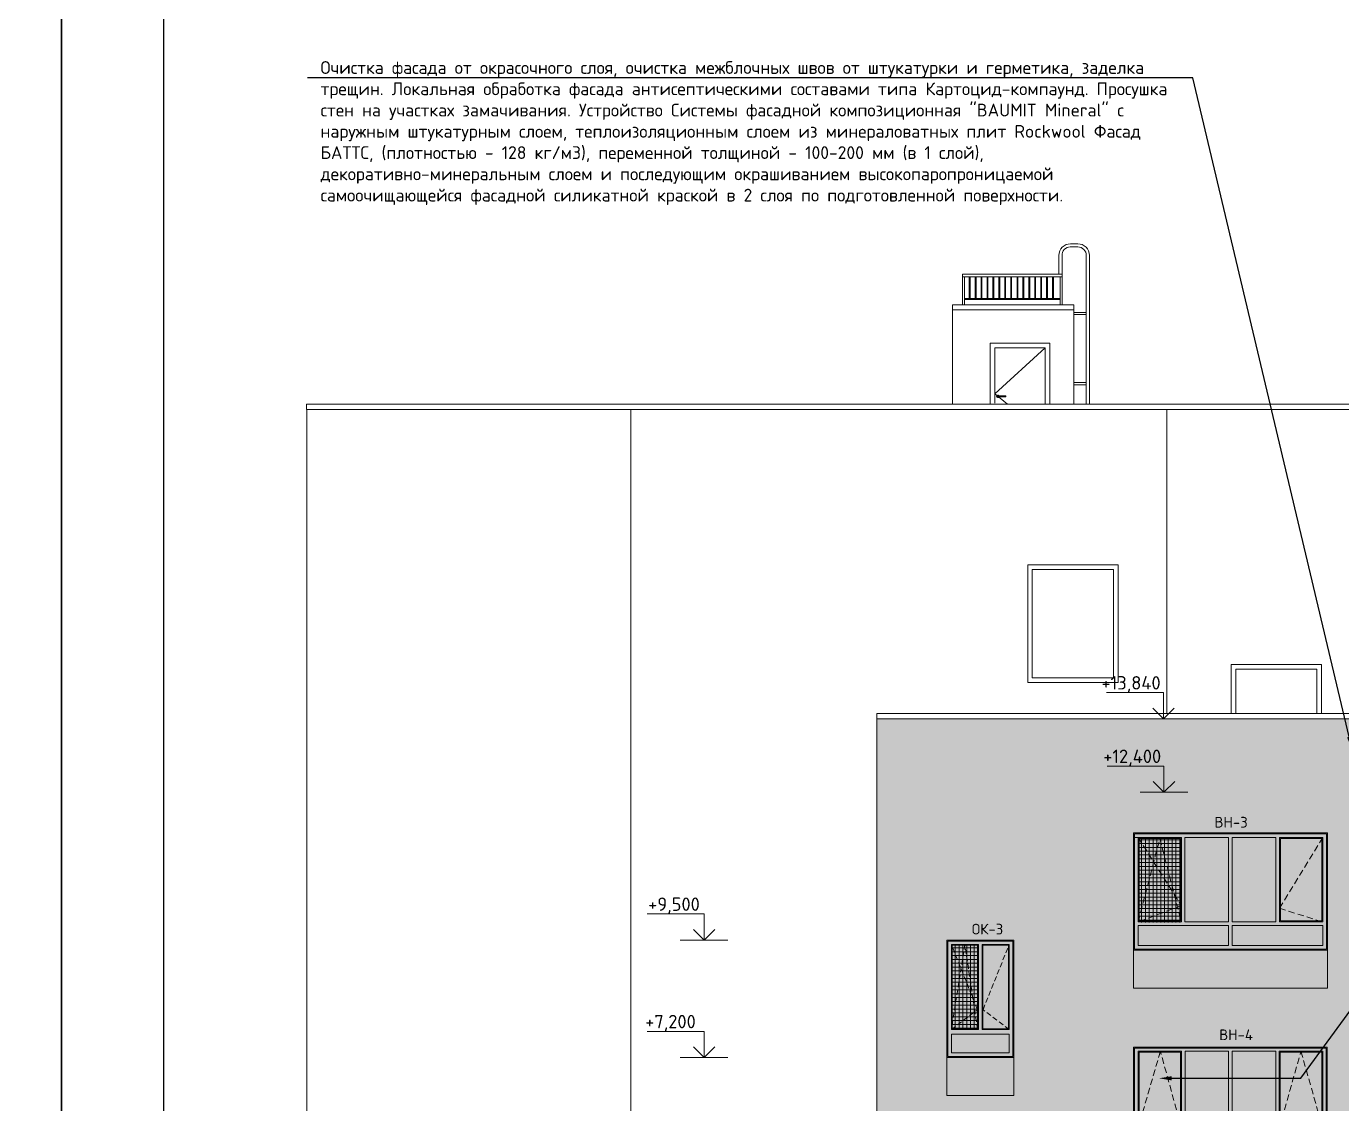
# Model space of a CAD drawing. Header units: millimetres. Extents: x -136099598 to 9192475, y 0 to 779331.
# Drawn here: x -246360 to -220573, y 294847 to 315960 of the extents above; entities that cross this region are included whole.
import ezdxf
from ezdxf import colors
from ezdxf.entities.mleader import LeaderData, LeaderLine
from ezdxf.math import Vec2, Vec3

# ---------------------------------------------------------------- set-up
doc = ezdxf.new("R2010")
doc.units = ezdxf.units.MM
doc.header["$MEASUREMENT"] = 0
doc.linetypes.add('01_base$0$DASHED2', pattern=[0.375, 0.25, -0.125])
doc.linetypes.add('ADSK_Штриховая_ш2 п1', pattern=[3, 2, -1])
doc.layers.get('0').update_dxf_attribs({"color": 250, "lineweight": 9})
for name, color, linetype, lineweight, true_color in [('!_Окно_00_Штрих_Стекло', 7, 'Continuous', 0, 0x737373), ('RAL 100 6030', 7, 'Continuous', 0, 0x989057), ('RAL 7016', 7, 'Continuous', 0, 0x383e42), ('RAL 90 10', 7, 'Continuous', 0, 0xf1ece1)]:
    doc.layers.add(name, color=color, linetype=linetype, lineweight=lineweight, true_color=true_color)
for name, color, linetype in [('_RAMKA', 7, 'Continuous'), ('PDF _0', 7, 'Continuous'), ('PDF _PDF _0', 7, 'Continuous'), ('PDF _Текст', 7, 'Continuous')]:
    doc.layers.add(name, color=color, linetype=linetype)
for name, color, linetype, lineweight in [('АР-Выноски', 5, 'Continuous', 5), ('Подвал', 250, 'ADSK_Штриховая_ш2 п1', 30), ('СТЕНЫ кирпич ЛИДЕР', 250, 'Continuous', 15)]:
    doc.layers.add(name, color=color, linetype=linetype, lineweight=lineweight)
doc.styles.add('ICOCPEUR', font='isocpeur.ttf')
doc.styles.add('PDF ISOCPEUR', font='isocpeur.ttf')

# ---------------------------------------------------------------- blocks, each defined once
blk = doc.blocks.new('A$Cc0e490f6')
at = {"layer": '!_Окно_00_Штрих_Стекло'}
h = blk.add_hatch(color=256, dxfattribs=at)
h.dxf.hatch_style = 1
h.set_gradient(color1=(70, 92, 124), color2=(219, 225, 235), name='CURVED')
h.paths.add_polyline_path([(2271, -2358), (2273, 3983), (-1349, 3983), (-1349, -2358)])
at = {"layer": 'PDF _PDF _0', "lineweight": 0, "true_color": 0x636466}
h = blk.add_hatch(dxfattribs=at)
h.set_pattern_fill('ANSI37', color=251, scale=600, angle=135)
h.paths.add_polyline_path([(-514, -2337), (-514, -867), (-1326, -868), (-1326, -2338)])
at = {"layer": 'RAL 7016', "ltscale": 100, "transparency": 33554687}
h = blk.add_hatch(color=256, dxfattribs=at)
h.dxf.hatch_style = 1
h.paths.add_polyline_path([(2361, 4062), (-1439, 4062), (-1439, -2438), (2361, -2438)])
h.paths.add_polyline_path([(2272, 3983), (2271, -2358), (-1349, -2358), (-1349, 3983)], flags=16)
h = blk.add_hatch(color=256, dxfattribs=at)
h.dxf.hatch_style = 1
h.paths.add_polyline_path([(-496, 3983), (-1349, 3983), (-1349, 2473), (-496, 2473)])
h.paths.add_polyline_path([(-516, 3963), (-516, 2493), (-1329, 2493), (-1329, 3963)], flags=16)
h.paths.add_polyline_path([(-1091, 3733), (-1099, 3733)], flags=0)
h = blk.add_hatch(color=256, dxfattribs=at)
h.dxf.hatch_style = 1
h.paths.add_polyline_path([(-426, -2358), (-426, 3983), (-496, 3983), (-496, -2358)])
h = blk.add_hatch(color=256, dxfattribs=at)
h.dxf.hatch_style = 1
h.paths.add_polyline_path([(496, -2358), (496, 3983), (426, 3983), (426, -2358)])
h = blk.add_hatch(color=256, dxfattribs=at)
h.dxf.hatch_style = 1
h.paths.add_polyline_path([(1419, -2358), (1419, 3983), (1349, 3983), (1349, -2358)])
h = blk.add_hatch(color=256, dxfattribs=at)
h.dxf.hatch_style = 1
h.paths.add_polyline_path([(2271, 3983), (1419, 3983), (1419, 2473), (2271, 2473)])
h.paths.add_polyline_path([(2251, 3963), (2251, 2493), (1439, 2493), (1439, 3963)], flags=16)
h.paths.add_polyline_path([(1676, 3733), (1669, 3733)], flags=0)
h = blk.add_hatch(color=256, dxfattribs=at)
h.dxf.hatch_style = 1
h.paths.add_polyline_path([(2272, 2472), (-1347, 2473), (-1347, 2403), (2272, 2403)])
h = blk.add_hatch(color=256, dxfattribs=at)
h.dxf.hatch_style = 1
h.paths.add_polyline_path([(2270, 847), (-1349, 848), (-1349, 778), (2270, 778)])
h = blk.add_hatch(color=256, dxfattribs=at)
h.dxf.hatch_style = 1
h.paths.add_polyline_path([(2270, -779), (-1349, -778), (-1349, -848), (2270, -848)])
h = blk.add_hatch(color=256, dxfattribs=at)
h.dxf.hatch_style = 1
h.paths.add_polyline_path([(-496, -848), (-1349, -848), (-1349, -2358), (-496, -2358)])
h.paths.add_polyline_path([(-516, -868), (-516, -2338), (-1329, -2338), (-1329, -868)], flags=16)
h.paths.add_polyline_path([(-1091, -1098), (-1099, -1098)], flags=0)
h = blk.add_hatch(color=256, dxfattribs=at)
h.dxf.hatch_style = 1
h.paths.add_polyline_path([(2271, -848), (1419, -848), (1419, -2358), (2271, -2358)])
h.paths.add_polyline_path([(2251, -868), (2251, -2338), (1439, -2338), (1439, -868)], flags=16)
h.paths.add_polyline_path([(1676, -1098), (1669, -1098)], flags=0)
at = {"linetype": '01_base$0$DASHED2', "ltscale": 500}
for points in [[(-496, 2473), (-912, 3983), (-1349, 2473)], [(1419, 2473), (1845, 3983), (2271, 2473)], [(-1349, -848), (-426, -1749), (-1349, -2358), (-922, -868), (-496, -2358)], [(2271, -848), (1419, -1750), (2259, -2331)]]:
    blk.add_lwpolyline(points, dxfattribs=at)
at = {"layer": 'PDF _0', "lineweight": 0}
for points in [[(-1439, 4062), (2361, 4062), (2361, -2438), (-1439, -2438)], [(-1439, 4062), (2361, 4062), (2361, -2438), (-1439, -2438)], [(-1419, 4043), (2341, 4043), (2341, -2418), (-1419, -2418)], [(-496, 2473), (-1349, 2473), (-1349, 3983), (-496, 3983)], [(-1329, 2493), (-516, 2493), (-516, 3963), (-1329, 3963)], [(426, 2473), (-426, 2473), (-426, 3983), (426, 3983)], [(1349, 2473), (496, 2473), (496, 3983), (1349, 3983)], [(2271, 2473), (1419, 2473), (1419, 3983), (2271, 3983)], [(2251, 2493), (1439, 2493), (1439, 3963), (2251, 3963)], [(-496, 848), (-1347, 848), (-1347, 2403), (-496, 2403)], [(426, 848), (426, 2403), (-426, 2403), (-426, 848)], [(496, 848), (496, 2403), (1349, 2403), (1349, 848)], [(1419, 848), (2271, 848), (2271, 2403), (1419, 2403)], [(-496, 778), (-1349, 778), (-1349, -778), (-496, -778)], [(426, 778), (426, -778), (-426, -778), (-426, 778)], [(496, 778), (496, -778), (1349, -778), (1349, 778)], [(1419, 778), (2272, 776), (2272, -779), (1419, -778)], [(-496, -848), (-1349, -848), (-1349, -2358), (-496, -2358)], [(-1329, -2338), (-516, -2338), (-516, -868), (-1329, -868)], [(426, -848), (-426, -848), (-426, -2358), (426, -2358)], [(1349, -848), (496, -848), (496, -2358), (1349, -2358)], [(1419, -2358), (2271, -2358), (2271, -848), (1419, -848)], [(1439, -2338), (2251, -2338), (2251, -868), (1439, -868)]]:
    blk.add_lwpolyline(points, close=True, dxfattribs=at)
at = {"layer": 'PDF _Текст', "lineweight": 0, "insert": (241, 4200), "char_height": 210, "attachment_point": 7, "style": 'PDF ISOCPEUR'}
blk.add_mtext('ВН-4', dxfattribs=at)
blk = doc.blocks.new('A$C316aa93d')
at = {"layer": '!_Окно_00_Штрих_Стекло'}
h = blk.add_hatch(color=256, dxfattribs=at)
h.dxf.hatch_style = 1
h.set_gradient(color1=(70, 92, 124), color2=(219, 225, 235), name='CURVED')
h.paths.add_polyline_path([(548, -2208), (550, -70), (-3072, -70), (-3072, -2208)])
at = {"layer": 'PDF _PDF _0', "lineweight": 0, "true_color": 0x636466}
h = blk.add_hatch(dxfattribs=at)
h.set_pattern_fill('ANSI37', color=251, scale=600, angle=135)
h.set_pattern_definition([(180, (-21.74, 20.51), (-7e-15, -75), []), (270, (-21.74, 20.51), (75, -1e-14), [])])
h.paths.add_polyline_path([(-2224, -1734), (-2224, -69), (-3072, -71), (-3072, -1735)])
at = {"layer": 'RAL 7016', "ltscale": 100, "transparency": 33554687}
h = blk.add_hatch(color=256, dxfattribs=at)
h.dxf.hatch_style = 1
h.paths.add_polyline_path([(638, 20), (-3162, 20), (-3162, -2278), (638, -2278)])
h.paths.add_polyline_path([(548, -70), (548, -2188), (-3072, -2188), (-3072, -70)], flags=16)
h = blk.add_hatch(color=256, dxfattribs=at)
h.dxf.hatch_style = 1
h.paths.add_polyline_path([(-2154, -1778), (-2154, -60), (-2224, -60), (-2224, -1778)])
h = blk.add_hatch(color=256, dxfattribs=at)
h.dxf.hatch_style = 1
h.paths.add_polyline_path([(-1227, -2188), (-1227, -70), (-1297, -70), (-1297, -2188)])
h = blk.add_hatch(color=256, dxfattribs=at)
h.dxf.hatch_style = 1
h.paths.add_polyline_path([(-301, -1778), (-301, -60), (-371, -60), (-371, -1778)])
h = blk.add_hatch(color=256, dxfattribs=at)
h.dxf.hatch_style = 1
h.paths.add_polyline_path([(548, -1726), (-3072, -1726), (-3072, -1798), (548, -1798)])
at = {"ltscale": 150}
blk.add_line((-3072, -70), (-3142, -70), dxfattribs=at)
at = {"linetype": '01_base$0$DASHED2', "ltscale": 500}
for points in [[(-3072, -70), (-2224, -1404), (-3072, -1726), (-2646, -90), (-2224, -1726)], [(548, -70), (-301, -1456), (548, -1726)]]:
    blk.add_lwpolyline(points, dxfattribs=at)
at = {"layer": 'PDF _0', "lineweight": 0}
for points in [[(-3162, 20), (638, 20), (638, -2278), (-3162, -2278)], [(-3162, 20), (638, 20), (638, -2278), (-3162, -2278)], [(-3142, 0), (618, 0), (618, -2258), (-3142, -2258)], [(-2224, -1726), (-3072, -1726), (-3072, -70), (-2224, -70)], [(-3052, -1706), (-2244, -1706), (-2244, -90), (-3052, -90)], [(-1297, -1726), (-2154, -1726), (-2154, -70), (-1297, -70)], [(-371, -1726), (-1227, -1726), (-1227, -70), (-371, -70)], [(548, -1726), (-301, -1726), (-301, -70), (548, -70)], [(528, -1706), (-281, -1706), (-281, -90), (528, -90)], [(-1297, -1798), (-3072, -1798), (-3072, -2188), (-1297, -2188)], [(-1227, -2188), (548, -2188), (548, -1798), (-1227, -1798)]]:
    blk.add_lwpolyline(points, close=True, dxfattribs=at)
at = {"layer": 'PDF _Текст', "lineweight": 0, "insert": (-1576, 124), "char_height": 210, "attachment_point": 7, "style": 'PDF ISOCPEUR'}
blk.add_mtext('ВН-3', dxfattribs=at)
blk = doc.blocks.new('A$Cb9b29b39')
at = {"layer": '!_Окно_00_Штрих_Стекло'}
h = blk.add_hatch(color=256, dxfattribs=at)
h.dxf.hatch_style = 1
h.set_gradient(color1=(70, 92, 124), color2=(219, 225, 235), name='CURVED')
h.paths.add_polyline_path([(105, 2196), (601, 2196), (601, 564), (105, 564)])
h.paths.add_polyline_path([(1208, 2196), (707, 2195), (707, 563), (1208, 564)])
h.paths.add_polyline_path([(90, 460), (1222, 458), (1221, 89), (90, 91)])
at = {"layer": 'PDF _PDF _0', "lineweight": 0, "true_color": 0x636466}
h = blk.add_hatch(dxfattribs=at)
h.set_pattern_fill('ANSI37', color=251, scale=600, angle=135)
h.paths.add_polyline_path([(601, 564), (601, 2197), (105, 2196), (105, 563)])
at = {"layer": 'RAL 7016'}
h = blk.add_hatch(color=256, dxfattribs=at)
h.dxf.hatch_style = 1
h.paths.add_polyline_path([(1312, 2301), (0, 2301), (0, 0), (1312, 0)])
h.paths.add_polyline_path([(707, 2196), (1207, 2196), (1208, 564), (707, 563)], flags=16)
h.paths.add_polyline_path([(601, 2196), (601, 564), (105, 564), (105, 2196)], flags=16)
h.paths.add_polyline_path([(1222, 458), (1222, 89), (90, 91), (90, 460)], flags=16)
at = {"layer": 'PDF _0', "linetype": 'ADSK_Штриховая_ш2 п1', "lineweight": 0, "ltscale": 50}
for points in [[(601, 548), (355, 2213), (89, 548), (601, 935), (89, 2213)], [(711, 548), (969, 548), (1223, 548), (711, 935), (1223, 2213)]]:
    blk.add_lwpolyline(points, dxfattribs=at)
at = {"layer": 'PDF _PDF _0', "lineweight": 0}
for points in [[(0, 0), (1312, 0), (1312, 2301), (0, 2301)], [(20, 18), (1292, 18), (1292, 2281), (20, 2281)], [(89, 548), (621, 548), (621, 2213), (89, 2213)], [(105, 563), (601, 564), (601, 2197), (105, 2196)], [(1223, 548), (691, 548), (691, 2213), (1223, 2213)], [(707, 563), (1208, 564), (1208, 2197), (707, 2196)], [(1222, 88), (90, 92), (90, 459), (1222, 459)]]:
    blk.add_lwpolyline(points, close=True, dxfattribs=at)
at = {"layer": 'PDF _Текст', "lineweight": 0, "insert": (490, 2409), "char_height": 210, "attachment_point": 7, "style": 'PDF ISOCPEUR'}
blk.add_mtext('ОК-3', dxfattribs=at)
blk = doc.blocks.new('A$C903fc4ac')
at = {"layer": 'RAL 100 6030'}
h = blk.add_hatch(color=256, dxfattribs=at)
h.dxf.hatch_style = 1
h.paths.add_polyline_path([(3800, 0), (0, 0), (0, -748), (3800, -748)])
at = {"layer": 'СТЕНЫ кирпич ЛИДЕР', "ltscale": 100}
blk.add_lwpolyline([(0, 0), (3800, 0), (3800, -748), (0, -748)], close=True, dxfattribs=at)
blk = doc.blocks.new('A$C3735e77a')
at = {"layer": 'RAL 100 6030'}
h = blk.add_hatch(color=256, dxfattribs=at)
h.dxf.hatch_style = 1
h.paths.add_polyline_path([(1312, 0), (0, 0), (0, -748), (1312, -748)])
at = {"layer": 'СТЕНЫ кирпич ЛИДЕР', "ltscale": 100}
blk.add_lwpolyline([(0, 0), (1312, 0), (1312, -748), (0, -748)], close=True, dxfattribs=at)

msp = doc.modelspace()

# ---------------------------------------------------------------- hatches: boundary and pattern name
at = {"layer": 'RAL 90 10', "ltscale": 100, "transparency": 33554687}
h = msp.add_hatch(color=256, dxfattribs=at)
h.dxf.hatch_style = 1
h.paths.add_polyline_path([(-203674.5, 302392), (-229684.5, 302392), (-229684.5, 288553.6), (-205884.5, 288553.6), (-205884.5, 293251.2), (-203674.5, 293251.2)])

# ---------------------------------------------------------------- linework, layer by layer
at = {"color": 9, "lineweight": 13, "ltscale": 150}
for p, q in [((-227170.4, 311104.4), (-227733.9, 311104.4)), ((-226051.9, 311053.8), (-226051.9, 311104.3)), ((-225580.1, 310354.7, 0), (-225821.4, 310354.7, 0)), ((-225580.1, 310314.7, 0), (-225821.4, 310314.7, 0)), ((-225580.1, 308977.1, 0), (-225821.3, 308977.1, 0)), ((-225580.1, 308937.1, 0), (-225821.3, 308937.1, 0)), ((-227315.7, 308720.8, 0), (-227165.7, 308720.8, 0)), ((-227315.7, 308700.8, 0), (-227165.7, 308700.8, 0)), ((-240861.4, 286962.3, 0), (-240861.2, 308453.6, 0)), ((-234509.2, 286957.2, 0), (-234508.9, 308453.6, 0)), ((-223999.6, 302491.9, 0), (-223999.6, 308453.6, 0))]:
    msp.add_line(p, q, dxfattribs=at)
at = {"color": 9, "lineweight": 13, "ltscale": 150, "elevation": 0}
for points in [[(-225520.1, 308553.5), (-225520.1, 311469.3, 0.428318), (-225748.1, 311697.3), (-225888.1, 311697.3, 0.4282879), (-226116.2, 311469.3), (-226116.2, 311100.3)], [(-225580.1, 308553.5), (-225580.1, 311470.1, 0.4229742), (-225742.8, 311637.3), (-225893.5, 311637.3, 0.4296737), (-226056.2, 311466), (-226056.2, 311100.3)]]:
    msp.add_lwpolyline(points, format="xyb", dxfattribs=at)
at = {"color": 9, "lineweight": 13, "ltscale": 150}
for points in [[(-228006, 311053.5), (-228005.9, 311103.5)], [(-226334.8, 311053.8), (-228006, 311053.5)], [(-227968, 310503.6), (-227968, 311053.5), (-228006, 311053.5), (-228006, 310503.6), (-227968, 310503.6)], [(-226334.8, 311104.3), (-228005.9, 311104.6)], [(-227873, 310628.4), (-227873, 311053.2)], [(-227857, 311053.2), (-227857, 310628.4), (-227857, 310628.4)], [(-227757, 310628.4), (-227757, 311053.2)], [(-227741, 311053.2), (-227741, 310628.4), (-227741, 310628.4)], [(-227641, 310628.4), (-227641, 311053.2)], [(-227625, 311053.2), (-227625, 310628.4), (-227625, 310628.4)], [(-227525, 310628.4), (-227525, 311053.2)], [(-227509, 311053.2), (-227509, 310628.4), (-227509, 310628.4)], [(-227409, 310628.4), (-227409, 311053.2)], [(-227393, 311053.2), (-227393, 310628.4), (-227393, 310628.4)], [(-227293, 310628.4), (-227293, 311053.2)], [(-227277, 311053.2), (-227277, 310628.4), (-227277, 310628.4)], [(-227177, 310628.4), (-227177, 311053.2)], [(-227161, 311053.2), (-227161, 310628.4), (-227161, 310628.4)], [(-227061, 310628.4), (-227061, 311053.2)], [(-227045, 311053.2), (-227045, 310628.4), (-227045, 310628.4)], [(-226937.5, 310628.9), (-226937.5, 311053.8)], [(-226921.5, 311053.8), (-226921.5, 310628.9), (-226921.5, 310628.9)], [(-226821.5, 310628.9), (-226821.5, 311053.8)], [(-226805.5, 311053.8), (-226805.5, 310628.9), (-226805.5, 310628.9)], [(-226705.5, 310628.9), (-226705.5, 311053.8)], [(-226689.5, 311053.8), (-226689.5, 310628.9), (-226689.5, 310628.9)], [(-226589.5, 310628.9), (-226589.5, 311053.8)], [(-226573.5, 311053.8), (-226573.5, 310628.9), (-226573.5, 310628.9)], [(-226473.5, 310628.9), (-226473.5, 311053.8)], [(-226457.5, 311053.8), (-226457.5, 310628.9), (-226457.5, 310628.9)], [(-226051.9, 311104.3), (-226372.8, 311104.6)], [(-226051.9, 311053.8), (-226372.8, 311053.5)], [(-226357.1, 310628.9), (-226357.1, 311053.8)], [(-226341.1, 311053.8), (-226341.1, 310628.9), (-226341.1, 310628.9)], [(-226239.9, 310628.4), (-226239.9, 311053.2)], [(-226223.9, 311053.2), (-226223.9, 310628.4), (-226223.9, 310628.4)], [(-226051.9, 310503.8), (-226051.9, 311053.8), (-226089.9, 311053.8), (-226089.9, 310503.8), (-226051.9, 310503.8)], [(-226051.9, 310503.6), (-226051.9, 311053.5), (-226089.9, 311053.5), (-226089.9, 310503.6), (-226051.9, 310503.6)], [(-226089.9, 310603.5), (-227968, 310603.5), (-227968, 310628.5), (-226089.9, 310628.5)], [(-222739.6, 302491.9), (-222739.6, 303454.4), (-220968.1, 303454.4), (-220968.1, 302491.9)], [(-222649.6, 302491.9), (-222649.6, 303364.4), (-221058.1, 303364.4), (-221058.1, 302491.9)]]:
    msp.add_lwpolyline(points, dxfattribs=at)
for points in [[(-228201, 310503.8), (-225821.9, 310503.8), (-225821.9, 310403.9), (-228201, 310403.9)], [(-228201, 308553.5), (-225821.4, 308553.5), (-225821.4, 310403.9), (-228201, 310403.9)], [(-240864.2, 308553.5), (-171925.4, 308553.5), (-171925.4, 308453.6), (-240864.2, 308453.6)]]:
    msp.add_lwpolyline(points, close=True, dxfattribs=at)
at = {"color": 9, "lineweight": 13, "ltscale": 150, "elevation": 0}
for points in [[(-227463.6, 308564.8), (-227463.6, 309752), (-226294, 309752), (-226294, 308564.8)], [(-227373.6, 308572.6), (-227373.6, 309662), (-226383.6, 309662), (-226383.6, 308564.8)], [(-226386.6, 309662), (-227373.6, 308757.8), (-227122.2, 308553.5)], [(-229684.5, 288553.6), (-229684.5, 302491.9), (-203674.5, 302491.9), (-203674.5, 304655.5), (-195334.5, 304655.5), (-195334.5, 302491.9), (-190514.4, 302491.9), (-190514.4, 304552.6), (-193194.5, 304552.6), (-193194.5, 302491.9), (-165334.5, 302491.9), (-165334.5, 288553.6)]]:
    msp.add_lwpolyline(points, dxfattribs=at)
for points in [[(-226728.1, 305404.4), (-224956.6, 305404.4), (-224956.6, 303103.6), (-226728.1, 303103.6)], [(-226638.1, 305314.4), (-225046.6, 305314.4), (-225046.6, 303193.6), (-226638.1, 303193.6)]]:
    msp.add_lwpolyline(points, close=True, dxfattribs=at)
at = {"ltscale": 150}
msp.add_lwpolyline([(-229684.5, 302491.9), (-203674.5, 302491.9), (-203674.5, 302392), (-229684.5, 302392)], close=True, dxfattribs=at)
at = {"color": 9, "lineweight": 13, "ltscale": 150}
msp.add_circle((-227315.7, 308712.9, 0), 19, dxfattribs=at)
for centre, radius, start, end in [((-227315.7, 308710.8, 0), 24, 24.62431, 335.37569), ((-227315.7, 308710.8, 0), 10, 90, 270), ((-227165.7, 308710.8, 0), 10, 270, 90)]:
    msp.add_arc(centre, radius, start, end, dxfattribs=at)
at = {"layer": '_RAMKA', "ltscale": 100}
for points in [[(-245672.6, 242529), (-245672.6, 326529), (-366572.1, 326529), (-366572.1, 242529)], [(-126872.6, 242529), (-126872.6, 326529), (-245672.6, 326529), (-245672.6, 242529)], [(-127372.6, 243029), (-127372.6, 326029), (-243672.6, 326029), (-243672.6, 243029)]]:
    msp.add_lwpolyline(points, close=True, dxfattribs=at)
at = {"layer": 'PDF _0', "lineweight": 0}
for p, q in [((-223601.2, 302392, -0.2), (-224536.2, 302392, -0.2)), ((-223590.4, 300952, -0.2), (-224525.4, 300952, -0.2)), ((-232605.5, 298054.1), (-233540.5, 298054.1)), ((-232605.5, 295753.3), (-233540.5, 295753.3))]:
    msp.add_line(p, q, dxfattribs=at)
at = {"layer": 'PDF _0', "lineweight": 0, "elevation": -0.2}
for points in [[(-225184.4, 302901.9), (-224068.7, 302901.9), (-224068.7, 302392), (-223855.3, 302600.9), (-224068.7, 302392), (-224277.6, 302600.9)], [(-225173.6, 301461.9), (-224057.9, 301461.9), (-224057.9, 300952), (-223844.5, 301160.9), (-224057.9, 300952), (-224266.8, 301160.9)]]:
    msp.add_lwpolyline(points, dxfattribs=at)
at = {"layer": 'PDF _0', "lineweight": 0}
for points in [[(-234188.7, 298564.1), (-233073, 298564.1), (-233073, 298054.1), (-232859.6, 298263.1), (-233073, 298054.1), (-233281.9, 298263.1)], [(-234188.7, 296263.3), (-233073, 296263.3), (-233073, 295753.3), (-232859.6, 295962.3), (-233073, 295753.3), (-233281.9, 295962.3)]]:
    msp.add_lwpolyline(points, dxfattribs=at)
at = {"layer": 'СТЕНЫ кирпич ЛИДЕР', "ltscale": 100}
for q in [(-229684.5, 286784.2), (-203674.5, 302392, -0.7)]:
    msp.add_line((-229684.5, 302392), q, dxfattribs=at)

# ---------------------------------------------------------------- block references
at = {"ltscale": 150}
for name, p in [('A$C316aa93d', (-221492, 300133.6)), ('A$C903fc4ac', (-224654.5, 297855.5)), ('A$Cc0e490f6', (-223215.8, 291891.6, -0.2)), ('A$C3735e77a', (-228314.5, 295753.3))]:
    msp.add_blockref(name, p, dxfattribs=at)
at = {"layer": 'Подвал', "ltscale": 150}
msp.add_blockref('A$Cb9b29b39', (-228314.5, 295753.3), dxfattribs=at)

# ---------------------------------------------------------------- texts
at = {"layer": 'PDF _0', "color": 18, "lineweight": 0, "true_color": 0x000000, "char_height": 262.49, "attachment_point": 9, "style": 'PDF ISOCPEUR'}
for s, insert in [('+13,840', (-224122.8, 302901.9, -0.2)), ('+12,400', (-224112, 301461.9, -0.2)), ('+9,500', (-233156.9, 298564.1)), ('+7,200', (-233236, 296263.3))]:
    msp.add_mtext(s, dxfattribs=dict(at, insert=insert))

# ---------------------------------------------------------------- leaders
at = {"layer": 'АР-Выноски'}
ml = msp.add_multileader_mtext('Standard', dxfattribs=at)
ml.set_content('\\A1;Очистка фасада от окрасочного слоя, очистка межблочных швов от штукатурки и герметика, заделка трещин. Локальная обработка фасада антисептическими составами типа Картоцид-компаунд. Просушка стен на участках замачивания. Устройство Системы фасадной композиционная "BAUMIT Mineral" c наружным штукатурным слоем, теплоизоляционным слоем из минераловатных плит Rockwool Фасад БАТТС, (плотностью - 128 кг/м3), переменной толщиной - 100-200 мм (в 1 слой), декоративно-минеральным слоем и последующим окрашиванием высокопаропроницаемой самоочищающейся фасадной силикатной краской в 2 слоя по подготовленной поверхности. ', color=256, style='ICOCPEUR')
ml.set_leader_properties(color=256)
ml.build(insert=Vec2(0, 0))
ml.multileader.update_dxf_attribs({"text_left_attachment_type": 6, "text_right_attachment_type": 6, "dogleg_length": 100, "arrow_head_size": 250})
ctx = ml.context
ctx.base_point, ctx.char_height, ctx.arrow_head_size, ctx.landing_gap_size, ctx.plane_origin = Vec3(-240617.4, 314952.3, -0.3), 250, 250, 25, Vec3(-217932.6, 305769.6, -0.3)
ctx.left_attachment, ctx.right_attachment = 6, 6
notes = []
notes.append((ctx, [(0, (1, 1, 0), (-223492.4, 314952.3, -0.3), (-1, 0), 100, [(0, [(-220370.5, 301792, -0.3)], 0, [])])]))
ctx.mtext.insert, ctx.mtext.width, ctx.mtext.defined_height, ctx.mtext.flow_direction = Vec3(-240592.4, 315277.3, -0.3), 17059.893, 4188.3, 5
ml = msp.add_multileader_mtext('Standard', dxfattribs=at)
ml.set_content('Окно открывающееся, открывание обеспечивается механическим устройством д/дистанц. открывания изнутри без ключа. ', color=256, style='ICOCPEUR')
ml.set_leader_properties()
ml.build(insert=Vec2(0, 0))
ml.multileader.update_dxf_attribs({"text_left_attachment_type": 6, "text_right_attachment_type": 6, "dogleg_length": 100, "arrow_head_size": 250})
ctx = ml.context
ctx.base_point, ctx.char_height, ctx.arrow_head_size, ctx.landing_gap_size, ctx.plane_origin = Vec3(-209940.4, 310585.7, -0.2), 250, 250, 25, Vec3(-204684.4, 311269.9, -0.2)
ctx.left_attachment, ctx.right_attachment = 6, 6
notes.append((ctx, [(0, (1, 1, 0), (-210292.5, 310585.7, -0.2), (1, 0), 352.1, [(1, [(-224155, 295344.2, -0.2), (-221370.8, 295344.2, -0.2)], 0, [])])]))
ctx.mtext.insert, ctx.mtext.width, ctx.mtext.defined_height, ctx.mtext.flow_direction = Vec3(-209915.4, 310910.7, -0.2), 7698.098, 2741.7, 5
for ctx, leaders in notes:
    for number, flags, end, landing, length, lines in leaders:
        leader = LeaderData()
        leader.index, (leader.has_last_leader_line, leader.has_dogleg_vector, leader.attachment_direction) = number, flags
        leader.last_leader_point, leader.dogleg_vector, leader.dogleg_length = Vec3(end), Vec3(landing), length
        for number, points, colour, breaks in lines:
            line = LeaderLine()
            line.index, line.vertices, line.color, line.breaks = number, Vec3.list(points), colors.encode_raw_color(colour), breaks
            leader.lines.append(line)
        ctx.leaders.append(leader)

doc.saveas('drawing.dxf')
